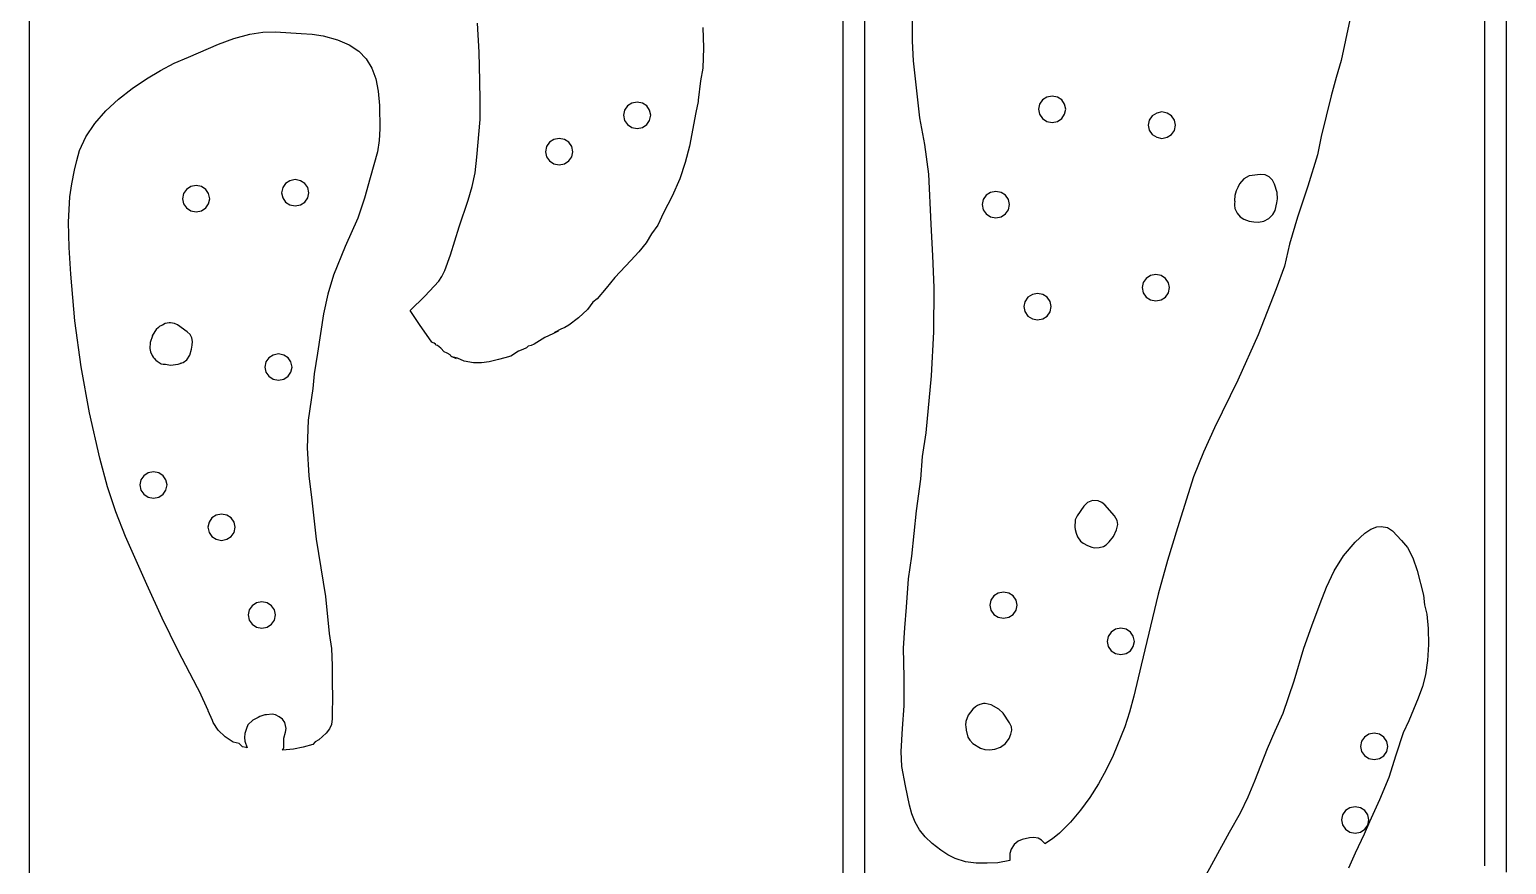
# Model space of a CAD drawing. Extents: x -1 to 498, y 2 to 4924.
# Drawn here: x 2 to 271.8, y 3250 to 3402.5 of the extents above; entities that cross this region are included whole.
import ezdxf

# ---------------------------------------------------------------- set-up
doc = ezdxf.new("R2010")
doc.units = 0

msp = doc.modelspace()

# ---------------------------------------------------------------- linework, layer by layer
at = {"layer": 'Calque 1'}
for p, q in [((1.99988, 3122.75), (1.99988, 3600.37)), ((150.576, 3532.11), (150.576, 3193.65)), ((154.578, 3195.69), (154.578, 3532.11)), ((267.827, 3492.37), (267.827, 3249.8)), ((271.827, 3248.66), (271.825, 3492.37)), ((84.1633, 3398.36), (83.8331, 3403.63)), ((125.033, 3402.89), (125.11, 3399.16)), ((163.326, 3400.4), (163.299, 3404.05)), ((243.194, 3404.24), (241.635, 3396.83)), ((31.011, 3397.44), (36.514, 3399.84)), ((36.514, 3399.84), (39.3348, 3400.88)), ((39.3348, 3400.88), (42.2563, 3401.64)), ((42.2563, 3401.64), (44.6497, 3402.01)), ((44.6497, 3402.01), (46.927, 3402.09)), ((46.927, 3402.09), (46.9283, 3402.09)), ((46.9283, 3402.09), (51.6127, 3401.78)), ((51.6127, 3401.78), (53.6148, 3401.62)), ((53.6148, 3401.62), (55.6291, 3401.35)), ((55.6291, 3401.35), (58.2577, 3400.64)), ((58.2577, 3400.64), (60.422, 3399.69)), ((163.487, 3396.75), (163.326, 3400.4)), ((28.4128, 3396.33), (31.011, 3397.44)), ((60.422, 3399.69), (62.1627, 3398.52)), ((62.1627, 3398.52), (63.5203, 3397.12)), ((84.2583, 3393.1), (84.1633, 3398.36)), ((125.11, 3399.16), (124.987, 3395.43)), ((23.3505, 3393.49), (25.936, 3395.03)), ((25.936, 3395.03), (28.4128, 3396.33)), ((63.5203, 3397.12), (64.5352, 3395.45)), ((64.5352, 3395.45), (65.2478, 3393.49)), ((124.987, 3395.43), (124.608, 3393.1)), ((164.668, 3386.4), (163.487, 3396.75)), ((241.635, 3396.83), (240.69, 3393.73)), ((20.7558, 3391.72), (23.3505, 3393.49)), ((65.2478, 3393.49), (65.6989, 3391.22)), ((84.3488, 3389.55), (84.2583, 3393.1)), ((124.608, 3393.1), (124.179, 3389.58)), ((240.69, 3393.73), (239.792, 3390.4)), ((15.936, 3387.62), (18.2512, 3389.76)), ((18.2512, 3389.76), (20.7558, 3391.72)), ((65.6989, 3391.22), (65.9285, 3388.63)), ((84.3065, 3386.06), (84.3488, 3389.55)), ((112.017, 3389.05), (111.225, 3388.55)), ((112.988, 3389.26), (112.017, 3389.05)), ((113.959, 3389.05), (112.988, 3389.26)), ((112.988, 3389.26), (112.988, 3389.26)), ((114.752, 3388.55), (113.959, 3389.05)), ((124.142, 3389.37), (123.758, 3387.33)), ((124.179, 3389.58), (124.142, 3389.37)), ((187.05, 3389.63), (186.509, 3388.86)), ((187.859, 3390.16), (187.05, 3389.63)), ((188.814, 3390.35), (187.859, 3390.16)), ((189.785, 3390.16), (188.814, 3390.35)), ((190.578, 3389.63), (189.785, 3390.16)), ((191.112, 3388.86), (190.578, 3389.63)), ((239.792, 3390.4), (237.996, 3382.94)), ((13.9096, 3385.32), (15.936, 3387.62)), ((65.9285, 3388.63), (66.0045, 3384.37)), ((110.69, 3387.78), (110.494, 3386.85)), ((110.494, 3386.85), (110.69, 3385.9)), ((111.225, 3388.55), (110.69, 3387.78)), ((115.287, 3387.78), (114.752, 3388.55)), ((115.483, 3386.85), (115.287, 3387.78)), ((115.287, 3385.9), (115.483, 3386.85)), ((123.758, 3387.33), (122.543, 3381.22)), ((165.555, 3381.51), (164.668, 3386.4)), ((186.509, 3388.86), (186.319, 3387.94)), ((186.319, 3387.94), (186.509, 3387.01)), ((186.319, 3387.94), (186.319, 3387.94)), ((186.509, 3387.01), (187.05, 3386.24)), ((190.578, 3386.24), (191.112, 3387.01)), ((191.308, 3387.94), (191.112, 3388.86)), ((191.112, 3387.01), (191.308, 3387.94)), ((207.112, 3386.72), (206.572, 3385.95)), ((207.922, 3387.25), (207.112, 3386.72)), ((208.877, 3387.44), (207.922, 3387.25)), ((209.847, 3387.22), (208.877, 3387.44)), ((210.64, 3386.72), (209.847, 3387.22)), ((211.175, 3385.95), (210.64, 3386.72)), ((12.2712, 3382.91), (13.9096, 3385.32)), ((66.0045, 3384.37), (65.8833, 3382.25)), ((83.6921, 3379.18), (84.3065, 3386.06)), ((110.69, 3385.9), (111.224, 3385.16)), ((111.224, 3385.16), (112.017, 3384.63)), ((112.017, 3384.63), (112.988, 3384.45)), ((112.988, 3384.45), (113.959, 3384.63)), ((113.959, 3384.63), (114.753, 3385.16)), ((114.753, 3385.16), (115.287, 3385.9)), ((187.05, 3386.24), (187.859, 3385.72)), ((187.859, 3385.72), (188.814, 3385.53)), ((188.814, 3385.53), (189.785, 3385.72)), ((189.785, 3385.72), (190.578, 3386.24)), ((206.572, 3385.95), (206.382, 3385.03)), ((206.382, 3385.03), (206.572, 3384.1)), ((206.382, 3385.03), (206.382, 3385.03)), ((206.572, 3384.1), (207.112, 3383.33)), ((210.64, 3383.33), (211.175, 3384.08)), ((211.371, 3385.03), (211.175, 3385.95)), ((211.175, 3384.08), (211.371, 3385.03)), ((11.1203, 3380.4), (12.2712, 3382.91)), ((65.8833, 3382.25), (65.5978, 3380.16)), ((96.4625, 3381.14), (96.2664, 3380.19)), ((96.9972, 3381.91), (96.4625, 3381.14)), ((97.7901, 3382.41), (96.9972, 3381.91)), ((98.7612, 3382.59), (97.7901, 3382.41)), ((99.7322, 3382.41), (98.7612, 3382.59)), ((98.7612, 3382.59), (98.7612, 3382.59)), ((100.525, 3381.91), (99.7322, 3382.41)), ((101.06, 3381.14), (100.525, 3381.91)), ((101.256, 3380.19), (101.06, 3381.14)), ((122.543, 3381.22), (121.762, 3378.2)), ((166.275, 3376.08), (165.555, 3381.51)), ((207.112, 3383.33), (207.922, 3382.81)), ((207.922, 3382.81), (208.877, 3382.62)), ((208.877, 3382.62), (209.847, 3382.81)), ((209.847, 3382.81), (210.64, 3383.33)), ((237.996, 3382.94), (237.288, 3379.6)), ((10.2222, 3376.8), (10.6287, 3378.6)), ((10.6287, 3378.6), (11.1203, 3380.4)), ((65.5978, 3380.16), (64.2281, 3375.4)), ((83.4082, 3376.35), (83.6921, 3379.18)), ((96.2664, 3380.19), (96.4625, 3379.26)), ((96.4625, 3379.26), (96.9972, 3378.49)), ((96.9972, 3378.49), (97.7901, 3377.99)), ((99.7324, 3377.99), (100.525, 3378.49)), ((100.525, 3378.49), (101.06, 3379.26)), ((101.06, 3379.26), (101.256, 3380.19)), ((237.288, 3379.6), (235.514, 3373.92)), ((9.71522, 3374.34), (10.2222, 3376.8)), ((82.8499, 3373.84), (83.4082, 3376.35)), ((97.7901, 3377.99), (98.7612, 3377.8)), ((98.7612, 3377.8), (99.7324, 3377.99)), ((121.762, 3378.2), (120.782, 3375.24)), ((166.7, 3366.98), (166.275, 3376.08)), ((224.808, 3375.79), (223.864, 3375.24)), ((225.398, 3375.87), (224.808, 3375.79)), ((226.856, 3376.01), (225.398, 3375.87)), ((227.731, 3375.95), (226.855, 3376.01)), ((226.855, 3376.01), (226.856, 3376.01)), ((228.503, 3375.58), (227.731, 3375.95)), ((229.102, 3375), (228.503, 3375.58)), ((9.3818, 3371.96), (9.71522, 3374.34)), ((30.6527, 3373.31), (30.1183, 3372.54)), ((31.446, 3373.84), (30.6527, 3373.31)), ((32.417, 3374.02), (31.446, 3373.84)), ((33.3883, 3373.84), (32.417, 3374.02)), ((32.417, 3374.02), (32.417, 3374.02)), ((34.1812, 3373.31), (33.3883, 3373.84)), ((34.7159, 3372.54), (34.1812, 3373.31)), ((48.2549, 3373.62), (48.0589, 3372.67)), ((48.7896, 3374.39), (48.2549, 3373.62)), ((49.5829, 3374.89), (48.7896, 3374.39)), ((50.5539, 3375.08), (49.5829, 3374.89)), ((51.5249, 3374.89), (50.5539, 3375.08)), ((50.5539, 3375.08), (50.5539, 3375.08)), ((52.3178, 3374.39), (51.5249, 3374.89)), ((52.8523, 3373.62), (52.3178, 3374.39)), ((53.0484, 3372.67), (52.8523, 3373.62)), ((64.2281, 3375.4), (63.1853, 3371.69)), ((82.1342, 3371.35), (82.8499, 3373.84)), ((120.782, 3375.24), (119.407, 3372.09)), ((178.541, 3372.94), (177.586, 3372.75)), ((179.512, 3372.75), (178.541, 3372.94)), ((222.46, 3373.02), (222.224, 3372.17)), ((222.755, 3373.62), (222.46, 3373.02)), ((223.039, 3374.31), (222.755, 3373.62)), ((223.864, 3375.24), (223.039, 3374.31)), ((229.462, 3374.23), (229.102, 3375)), ((229.911, 3372.75), (229.462, 3374.23)), ((235.514, 3373.92), (233.65, 3368.25)), ((9.13092, 3367.33), (9.3818, 3371.96)), ((30.1183, 3372.54), (29.9222, 3371.61)), ((29.9222, 3371.61), (30.1183, 3370.69)), ((30.1183, 3370.69), (30.6527, 3369.92)), ((34.1812, 3369.92), (34.7159, 3370.69)), ((34.912, 3371.61), (34.7159, 3372.54)), ((34.7159, 3370.69), (34.912, 3371.61)), ((48.0589, 3372.67), (48.2549, 3371.75)), ((48.2549, 3371.75), (48.7896, 3370.98)), ((48.7896, 3370.98), (49.5829, 3370.48)), ((49.5829, 3370.48), (50.5539, 3370.29)), ((50.5539, 3370.29), (51.5249, 3370.48)), ((51.5249, 3370.48), (52.3178, 3370.98)), ((52.3178, 3370.98), (52.8523, 3371.75)), ((52.8523, 3371.75), (53.0484, 3372.67)), ((63.1853, 3371.69), (61.96, 3368.04)), ((80.4787, 3366.48), (82.1342, 3371.35)), ((119.407, 3372.09), (117.852, 3369.02)), ((176.236, 3371.45), (176.046, 3370.53)), ((176.046, 3370.53), (176.236, 3369.6)), ((176.046, 3370.53), (176.046, 3370.53)), ((176.777, 3372.22), (176.236, 3371.45)), ((177.586, 3372.75), (176.777, 3372.22)), ((180.305, 3372.22), (179.512, 3372.75)), ((180.839, 3371.45), (180.305, 3372.22)), ((181.035, 3370.53), (180.839, 3371.45)), ((180.839, 3369.6), (181.035, 3370.53)), ((222.159, 3370.71), (222.145, 3370.42)), ((222.145, 3370.42), (222.211, 3369.81)), ((222.145, 3370.42), (222.145, 3370.42)), ((222.224, 3372.17), (222.152, 3371.3)), ((222.152, 3371.3), (222.186, 3371.08)), ((222.177, 3371.08), (222.159, 3370.71)), ((222.186, 3371.08), (222.177, 3371.08)), ((229.55, 3369.44), (229.905, 3370.87)), ((229.905, 3370.87), (230.014, 3371.61)), ((230.014, 3371.61), (229.911, 3372.75)), ((30.6527, 3369.92), (31.446, 3369.39)), ((31.446, 3369.39), (32.417, 3369.21)), ((32.417, 3369.21), (33.3883, 3369.39)), ((33.3883, 3369.39), (34.1812, 3369.92)), ((61.96, 3368.04), (59.6862, 3362.88)), ((117.852, 3369.02), (116.765, 3366.77)), ((176.236, 3369.6), (176.777, 3368.84)), ((176.777, 3368.84), (177.586, 3368.31)), ((177.586, 3368.31), (178.541, 3368.12)), ((178.541, 3368.12), (179.512, 3368.31)), ((179.512, 3368.31), (180.305, 3368.84)), ((180.305, 3368.84), (180.839, 3369.6)), ((222.211, 3369.81), (222.601, 3368.97)), ((222.601, 3368.97), (223.174, 3368.31)), ((223.174, 3368.31), (223.819, 3367.88)), ((223.819, 3367.88), (224.83, 3367.49)), ((224.83, 3367.49), (225.645, 3367.35)), ((226.554, 3367.33), (227.498, 3367.51)), ((227.498, 3367.51), (228.416, 3368.01)), ((228.416, 3368.01), (229.127, 3368.7)), ((229.127, 3368.7), (229.55, 3369.44)), ((233.65, 3368.25), (232.185, 3363.31)), ((9.26043, 3362.7), (9.13092, 3367.33)), ((78.8812, 3361.35), (80.4787, 3366.48)), ((115.632, 3365.16), (114.639, 3363.57)), ((116.765, 3366.77), (115.632, 3365.16)), ((167.038, 3361.19), (166.7, 3366.98)), ((225.645, 3367.35), (226.554, 3367.33)), ((9.56118, 3357.8), (9.26043, 3362.7)), ((59.6862, 3362.88), (57.5188, 3357.67)), ((114.639, 3363.57), (113.308, 3361.9)), ((232.185, 3363.31), (231.287, 3359.31)), ((77.8528, 3358.52), (78.8812, 3361.35)), ((111.857, 3360.34), (108.922, 3357.22)), ((113.308, 3361.9), (111.857, 3360.34)), ((167.267, 3355.39), (167.038, 3361.19)), ((10.2908, 3349.31), (9.56118, 3357.8)), ((57.5188, 3357.67), (56.4681, 3354.18)), ((76.7936, 3356.56), (77.3212, 3357.38)), ((77.3212, 3357.38), (77.8528, 3358.52)), ((108.922, 3357.22), (107.368, 3355.24)), ((206.009, 3357.06), (205.475, 3356.29)), ((206.802, 3357.56), (206.009, 3357.06)), ((207.773, 3357.75), (206.802, 3357.56)), ((208.728, 3357.59), (207.773, 3357.75)), ((209.538, 3357.06), (208.728, 3357.59)), ((210.078, 3356.27), (209.538, 3357.06)), ((231.287, 3359.31), (229.728, 3355.16)), ((56.4681, 3354.18), (55.7111, 3350.61)), ((74.2325, 3353.83), (76.7936, 3356.56)), ((107.368, 3355.24), (105.709, 3353.33)), ((167.2, 3347.32), (167.267, 3355.39)), ((185.214, 3354.12), (184.404, 3353.6)), ((186.168, 3354.28), (185.214, 3354.12)), ((187.139, 3354.1), (186.168, 3354.28)), ((187.932, 3353.6), (187.139, 3354.1)), ((205.475, 3356.29), (205.279, 3355.37)), ((205.279, 3355.37), (205.475, 3354.42)), ((205.279, 3355.37), (205.279, 3355.37)), ((205.475, 3354.42), (206.009, 3353.65)), ((209.538, 3353.65), (210.078, 3354.44)), ((210.268, 3355.37), (210.078, 3356.27)), ((210.078, 3354.44), (210.268, 3355.37)), ((229.728, 3355.16), (226.443, 3346.74)), ((71.5491, 3351.21), (74.2325, 3353.83)), ((103.914, 3351.4), (102.3, 3349.86)), ((104.906, 3352.72), (103.914, 3351.4)), ((105.709, 3353.33), (104.906, 3352.72)), ((183.863, 3352.8), (183.674, 3351.9)), ((183.674, 3351.9), (183.863, 3350.98)), ((183.674, 3351.9), (183.674, 3351.9)), ((184.404, 3353.6), (183.863, 3352.8)), ((188.467, 3352.83), (187.932, 3353.6)), ((188.663, 3351.9), (188.467, 3352.83)), ((188.467, 3350.95), (188.663, 3351.9)), ((206.009, 3353.65), (206.802, 3353.15)), ((206.802, 3353.15), (207.773, 3352.96)), ((207.773, 3352.96), (208.728, 3353.15)), ((208.728, 3353.15), (209.538, 3353.65)), ((11.4206, 3340.9), (10.2908, 3349.31)), ((26.7729, 3348.81), (26.2743, 3348.54)), ((27.4989, 3348.94), (26.7729, 3348.81)), ((27.51, 3348.94), (27.4989, 3348.94)), ((27.745, 3348.94), (27.51, 3348.94)), ((27.51, 3348.94), (27.51, 3348.94)), ((28.4839, 3348.81), (27.7423, 3348.94)), ((27.7423, 3348.94), (27.745, 3348.94)), ((29.0033, 3348.57), (28.4839, 3348.81)), ((30.8176, 3347.27), (29.0033, 3348.57)), ((55.7111, 3350.61), (54.5893, 3343.41)), ((73.3641, 3348.44), (71.5491, 3351.21)), ((102.3, 3349.86), (100.512, 3348.52)), ((183.863, 3350.98), (184.404, 3350.18)), ((184.404, 3350.18), (185.214, 3349.68)), ((185.214, 3349.68), (186.168, 3349.49)), ((186.168, 3349.49), (187.139, 3349.68)), ((187.139, 3349.68), (187.932, 3350.18)), ((187.932, 3350.18), (188.467, 3350.95)), ((24.4749, 3346.56), (24.0222, 3345.34)), ((24.4543, 3346.69), (24.4135, 3346.5)), ((24.4135, 3346.5), (24.4749, 3346.56)), ((25.1054, 3347.69), (24.4543, 3346.69)), ((25.5544, 3348.07), (25.1054, 3347.69)), ((25.7891, 3348.3), (25.5544, 3348.07)), ((26.2743, 3348.54), (25.7891, 3348.3)), ((31.3174, 3346.8), (30.8176, 3347.27)), ((31.6478, 3346.21), (31.3174, 3346.8)), ((31.7941, 3345.55), (31.6478, 3346.21)), ((74.9508, 3346.21), (73.3641, 3348.44)), ((75.5178, 3345.39), (74.9508, 3346.21)), ((96.118, 3346.24), (94.1807, 3345.02)), ((97.6301, 3346.9), (96.118, 3346.24)), ((98.5492, 3347.4), (97.6301, 3346.9)), ((99.0948, 3347.8), (97.914, 3347.17)), ((97.914, 3347.17), (98.1881, 3347.27)), ((98.1881, 3347.27), (98.5492, 3347.4)), ((99.82, 3348.09), (99.0948, 3347.8)), ((100.512, 3348.52), (99.82, 3348.09)), ((166.794, 3339.25), (167.2, 3347.32)), ((226.443, 3346.74), (222.735, 3338.49)), ((24.0222, 3345.34), (23.9576, 3344.26)), ((23.9576, 3344.26), (24.0872, 3343.62)), ((24.0872, 3343.62), (24.3819, 3342.96)), ((31.2896, 3343.01), (31.6066, 3344.15)), ((31.6066, 3344.15), (31.7407, 3344.86)), ((31.7407, 3344.86), (31.7941, 3345.55)), ((47.4672, 3343.28), (46.4962, 3343.06)), ((48.4383, 3343.06), (47.4672, 3343.28)), ((47.4672, 3343.28), (47.4672, 3343.28)), ((54.5893, 3343.41), (53.9755, 3339.65)), ((75.7369, 3345.26), (75.5178, 3345.39)), ((75.943, 3345.23), (75.7369, 3345.26)), ((76.1798, 3345.05), (75.943, 3345.23)), ((76.2269, 3344.86), (76.1798, 3345.05)), ((76.51, 3344.81), (76.2269, 3344.86)), ((77.1715, 3344.33), (76.51, 3344.81)), ((77.739, 3343.62), (77.1715, 3344.33)), ((78.3036, 3343.38), (77.739, 3343.62)), ((78.8251, 3343.09), (78.3036, 3343.38)), ((91.3462, 3343.75), (89.9289, 3342.88)), ((92.0992, 3344.04), (91.3462, 3343.75)), ((92.8107, 3344.36), (92.0992, 3344.04)), ((93.0946, 3344.65), (92.8107, 3344.36)), ((93.6613, 3344.81), (93.0946, 3344.65)), ((94.1807, 3345.02), (93.6613, 3344.81)), ((12.9435, 3332.51), (11.4206, 3340.9)), ((24.3819, 3342.96), (24.5926, 3342.64)), ((24.5926, 3342.64), (24.616, 3342.61)), ((24.616, 3342.61), (24.687, 3342.54)), ((24.687, 3342.54), (24.8203, 3342.4)), ((24.8203, 3342.4), (24.9418, 3342.27)), ((24.9418, 3342.27), (24.9898, 3342.22)), ((24.9898, 3342.22), (25.0158, 3342.19)), ((25.0158, 3342.19), (25.0438, 3342.14)), ((25.0438, 3342.14), (25.0848, 3342.11)), ((25.0848, 3342.11), (25.3044, 3341.93)), ((25.3044, 3341.93), (26.068, 3341.48)), ((26.068, 3341.48), (26.4, 3341.42)), ((26.4, 3341.42), (26.7358, 3341.37)), ((26.7358, 3341.37), (26.8218, 3341.37)), ((26.8218, 3341.37), (27.7794, 3341.21)), ((27.7794, 3341.21), (29.1277, 3341.37)), ((29.1277, 3341.37), (29.6867, 3341.56)), ((29.6658, 3341.56), (30.0794, 3341.69)), ((29.6867, 3341.56), (29.6658, 3341.56)), ((30.0794, 3341.69), (30.7557, 3342.19)), ((30.7557, 3342.19), (31.2896, 3343.01)), ((45.1683, 3341.79), (44.9722, 3340.87)), ((44.9722, 3340.87), (45.1683, 3339.92)), ((45.703, 3342.56), (45.1683, 3341.79)), ((46.4962, 3343.06), (45.703, 3342.56)), ((49.2312, 3342.56), (48.4383, 3343.06)), ((49.7657, 3341.79), (49.2312, 3342.56)), ((49.9617, 3340.87), (49.7657, 3341.79)), ((49.7657, 3339.92), (49.9617, 3340.87)), ((78.9809, 3342.85), (78.8251, 3343.09)), ((79.1564, 3342.72), (78.9809, 3342.85)), ((79.944, 3342.43), (79.1564, 3342.72)), ((80.1956, 3342.48), (79.432, 3342.69)), ((79.432, 3342.69), (79.6921, 3342.56)), ((79.6921, 3342.56), (79.944, 3342.43)), ((81.377, 3341.95), (80.1956, 3342.48)), ((83.1092, 3341.66), (81.377, 3341.95)), ((84.5438, 3341.64), (83.1092, 3341.66)), ((85.9659, 3341.82), (84.5438, 3341.64)), ((87.6606, 3342.24), (85.9659, 3341.82)), ((88.8105, 3342.54), (87.6606, 3342.24)), ((89.9289, 3342.88), (88.8105, 3342.54)), ((45.1683, 3339.92), (45.703, 3339.18)), ((45.703, 3339.18), (46.4962, 3338.65)), ((46.4962, 3338.65), (47.4672, 3338.46)), ((47.4672, 3338.46), (48.4383, 3338.65)), ((48.4383, 3338.65), (49.2312, 3339.18)), ((49.2312, 3339.18), (49.7657, 3339.92)), ((53.9755, 3339.65), (53.7387, 3336.95)), ((165.802, 3328.83), (166.794, 3339.25)), ((222.735, 3338.49), (218.463, 3329.76)), ((53.7387, 3336.95), (52.888, 3331.18)), ((14.8524, 3324.23), (12.9435, 3332.51)), ((52.888, 3331.18), (52.7409, 3326.1)), ((218.463, 3329.76), (216.452, 3325.34)), ((165.14, 3324.52), (165.802, 3328.83)), ((52.7409, 3326.1), (53.0301, 3321.02)), ((164.857, 3320.39), (165.14, 3324.52)), ((216.452, 3325.34), (214.656, 3320.84)), ((16.2229, 3318.99), (14.8524, 3324.23)), ((24.6274, 3321.74), (23.6562, 3321.55)), ((25.5985, 3321.55), (24.6274, 3321.74)), ((24.6274, 3321.74), (24.6274, 3321.74)), ((17.751, 3314.41), (16.2229, 3318.99)), ((22.3285, 3320.26), (22.1325, 3319.33)), ((22.1325, 3319.33), (22.3285, 3318.41)), ((22.8632, 3321.02), (22.3285, 3320.26)), ((23.6562, 3321.55), (22.8632, 3321.02)), ((26.3915, 3321.02), (25.5985, 3321.55)), ((26.9261, 3320.26), (26.3915, 3321.02)), ((27.1221, 3319.33), (26.9261, 3320.26)), ((26.9261, 3318.41), (27.1221, 3319.33)), ((53.0301, 3321.02), (53.5971, 3316.55)), ((164.054, 3314.62), (164.857, 3320.39)), ((214.656, 3320.84), (211.726, 3311.5)), ((22.3285, 3318.41), (22.8632, 3317.64)), ((22.8632, 3317.64), (23.6562, 3317.11)), ((23.6562, 3317.11), (24.6274, 3316.92)), ((24.6274, 3316.92), (25.5985, 3317.11)), ((25.5985, 3317.11), (26.3915, 3317.64)), ((26.3915, 3317.64), (26.9261, 3318.41)), ((53.5971, 3316.55), (54.353, 3309.44)), ((196.227, 3316.47), (195.299, 3316.13)), ((197.216, 3316.42), (196.227, 3316.47)), ((196.227, 3316.47), (196.227, 3316.47)), ((197.904, 3316.16), (197.216, 3316.42)), ((19.5094, 3309.94), (17.751, 3314.41)), ((36.1195, 3313.83), (35.3266, 3313.33)), ((37.0906, 3314.01), (36.1195, 3313.83)), ((38.0619, 3313.83), (37.0906, 3314.01)), ((37.0906, 3314.01), (37.0906, 3314.01)), ((38.8548, 3313.33), (38.0619, 3313.83)), ((163.632, 3310.44), (164.054, 3314.62)), ((193.379, 3313.72), (193.002, 3312.96)), ((194.588, 3315.47), (193.379, 3313.72)), ((195.299, 3316.13), (194.588, 3315.47)), ((198.471, 3315.68), (197.904, 3316.16)), ((200.246, 3313.67), (198.471, 3315.68)), ((200.706, 3312.82), (200.246, 3313.67)), ((34.7919, 3312.56), (34.5958, 3311.61)), ((34.5958, 3311.61), (34.7919, 3310.68)), ((35.3266, 3313.33), (34.7919, 3312.56)), ((39.3895, 3312.56), (38.8548, 3313.33)), ((39.5856, 3311.61), (39.3895, 3312.56)), ((39.3895, 3310.68), (39.5856, 3311.61)), ((192.99, 3311.71), (192.973, 3311.61)), ((192.973, 3311.61), (192.974, 3311.61)), ((192.974, 3311.61), (193.043, 3311.18)), ((193.002, 3312.48), (192.989, 3312.08)), ((192.989, 3312.08), (192.99, 3311.71)), ((193.002, 3312.96), (193.029, 3312.74)), ((193.029, 3312.74), (193.002, 3312.48)), ((193.043, 3311.18), (193.234, 3310.52)), ((200.026, 3309.94), (200.596, 3311.16)), ((200.596, 3311.16), (200.819, 3312.13)), ((200.819, 3312.13), (200.706, 3312.82)), ((211.726, 3311.5), (209.912, 3305.52)), ((245.961, 3310.55), (247.033, 3311.29)), ((247.033, 3311.29), (248.158, 3311.71)), ((248.158, 3311.71), (248.956, 3311.76)), ((248.956, 3311.76), (248.956, 3311.76)), ((248.956, 3311.76), (250.103, 3311.55)), ((250.103, 3311.55), (251.027, 3310.97)), ((251.027, 3310.97), (252.647, 3309.17)), ((23.4043, 3301.13), (19.5094, 3309.94)), ((34.7919, 3310.68), (35.3266, 3309.91)), ((35.3266, 3309.91), (36.1195, 3309.41)), ((36.1195, 3309.41), (37.0906, 3309.22)), ((37.0906, 3309.22), (38.0619, 3309.41)), ((38.0619, 3309.41), (38.8548, 3309.91)), ((38.8548, 3309.91), (39.3895, 3310.68)), ((54.353, 3309.44), (56.0538, 3298.96)), ((163.204, 3306.34), (163.632, 3310.44)), ((193.234, 3310.52), (193.461, 3309.89)), ((193.461, 3309.89), (193.993, 3309.09)), ((193.993, 3309.09), (194.475, 3308.72)), ((194.475, 3308.72), (195.274, 3308.27)), ((195.274, 3308.27), (196.086, 3307.98)), ((197.394, 3307.9), (198.195, 3308.11)), ((198.195, 3308.11), (198.693, 3308.38)), ((198.693, 3308.38), (199.24, 3308.93)), ((199.24, 3308.93), (200.026, 3309.94)), ((242.036, 3306.39), (244.189, 3308.91)), ((244.189, 3308.91), (245.961, 3310.55)), ((252.647, 3309.17), (253.733, 3307.9)), ((162.589, 3302.21), (163.204, 3306.34)), ((196.086, 3307.98), (196.579, 3307.88)), ((196.579, 3307.88), (197.394, 3307.9)), ((209.912, 3305.52), (208.183, 3299.41)), ((240.329, 3303.64), (242.036, 3306.39)), ((253.733, 3307.9), (254.694, 3306.05)), ((254.694, 3306.05), (255.532, 3303.69)), ((238.945, 3300.7), (240.329, 3303.64)), ((255.532, 3303.69), (256.663, 3299.22)), ((26.2118, 3295.02), (23.4043, 3301.13)), ((162.211, 3297), (162.589, 3302.21)), ((237.764, 3297.66), (238.945, 3300.7)), ((42.6754, 3297.29), (42.1407, 3296.52)), ((43.4683, 3297.79), (42.6754, 3297.29)), ((44.4396, 3298.01), (43.4683, 3297.79)), ((45.4104, 3297.79), (44.4396, 3298.01)), ((44.4396, 3298.01), (44.4396, 3298.01)), ((46.2033, 3297.29), (45.4104, 3297.79)), ((46.7381, 3296.52), (46.2033, 3297.29)), ((56.0538, 3298.96), (56.7628, 3292.19)), ((177.653, 3298.32), (177.457, 3297.4)), ((177.457, 3297.4), (177.653, 3296.45)), ((177.457, 3297.4), (177.457, 3297.4)), ((178.188, 3299.09), (177.653, 3298.32)), ((178.981, 3299.59), (178.188, 3299.09)), ((179.952, 3299.78), (178.981, 3299.59)), ((180.923, 3299.59), (179.952, 3299.78)), ((181.716, 3299.09), (180.923, 3299.59)), ((182.25, 3298.32), (181.716, 3299.09)), ((182.447, 3297.4), (182.25, 3298.32)), ((182.257, 3296.47), (182.447, 3297.4)), ((208.183, 3299.41), (205.065, 3286.44)), ((236.256, 3293.59), (237.764, 3297.66)), ((256.663, 3299.22), (256.852, 3297.42)), ((256.852, 3297.42), (257.277, 3295.73)), ((29.1687, 3289.04), (26.2118, 3295.02)), ((42.1407, 3296.52), (41.9446, 3295.6)), ((41.9446, 3295.6), (42.1407, 3294.65)), ((42.1407, 3294.65), (42.6754, 3293.91)), ((46.2033, 3293.91), (46.7381, 3294.65)), ((46.9338, 3295.6), (46.7381, 3296.52)), ((46.7381, 3294.65), (46.9338, 3295.6)), ((161.895, 3293.24), (162.211, 3297)), ((177.653, 3296.45), (178.188, 3295.68)), ((178.188, 3295.68), (178.981, 3295.18)), ((178.981, 3295.18), (179.952, 3294.99)), ((179.952, 3294.99), (180.907, 3295.18)), ((180.907, 3295.18), (181.716, 3295.68)), ((181.716, 3295.68), (182.257, 3296.47)), ((257.277, 3295.73), (257.547, 3293.14)), ((42.6754, 3293.91), (43.4683, 3293.38)), ((43.4683, 3293.38), (44.4396, 3293.19)), ((44.4396, 3293.19), (45.4106, 3293.38)), ((45.4106, 3293.38), (46.2033, 3293.91)), ((56.7628, 3292.19), (57.1404, 3289.46)), ((161.691, 3289.51), (161.895, 3293.24)), ((199.587, 3292.45), (199.046, 3291.68)), ((200.397, 3292.98), (199.587, 3292.45)), ((201.351, 3293.16), (200.397, 3292.98)), ((202.322, 3292.98), (201.351, 3293.16)), ((203.115, 3292.45), (202.322, 3292.98)), ((203.65, 3291.71), (203.115, 3292.45)), ((234.835, 3289.51), (236.256, 3293.59)), ((257.547, 3293.14), (257.592, 3290.2)), ((57.1404, 3289.46), (57.2597, 3286.39)), ((161.766, 3284.25), (161.691, 3289.51)), ((199.046, 3291.68), (198.856, 3290.76)), ((198.856, 3290.76), (199.046, 3289.83)), ((198.856, 3290.76), (198.856, 3290.76)), ((199.046, 3289.83), (199.587, 3289.06)), ((203.115, 3289.06), (203.65, 3289.83)), ((203.846, 3290.76), (203.65, 3291.71)), ((203.65, 3289.83), (203.846, 3290.76)), ((233.021, 3283.56), (234.835, 3289.51)), ((257.592, 3290.2), (257.421, 3287.26)), ((32.6736, 3282.29), (29.1687, 3289.04)), ((199.587, 3289.06), (200.397, 3288.53)), ((200.397, 3288.53), (201.351, 3288.35)), ((201.351, 3288.35), (202.322, 3288.56)), ((202.322, 3288.56), (203.115, 3289.06)), ((257.421, 3287.26), (257.041, 3284.67)), ((57.2597, 3286.39), (57.2827, 3283.3)), ((161.786, 3278.98), (161.766, 3284.25)), ((205.065, 3286.44), (203.744, 3280.78)), ((257.041, 3284.67), (256.471, 3282.53)), ((33.0488, 3281.63), (32.6736, 3282.29)), ((33.057, 3281.6), (33.0469, 3281.63)), ((33.0469, 3281.63), (33.0488, 3281.63)), ((34.6191, 3278.16), (33.057, 3281.6)), ((57.2827, 3283.3), (57.333, 3280.49)), ((231.007, 3277.69), (233.021, 3283.56)), ((256.471, 3282.53), (255.72, 3280.41)), ((57.333, 3280.49), (57.2827, 3277.66)), ((161.48, 3274.86), (161.786, 3278.98)), ((174.306, 3278.4), (173.891, 3277.87)), ((174.829, 3278.85), (174.306, 3278.4)), ((175.189, 3279.04), (174.829, 3278.85)), ((175.643, 3279.27), (175.189, 3279.04)), ((176.277, 3279.43), (175.643, 3279.27)), ((176.612, 3279.43), (176.276, 3279.43)), ((176.276, 3279.43), (176.277, 3279.43)), ((177.663, 3279.19), (176.612, 3279.43)), ((179.067, 3278.4), (177.663, 3279.19)), ((179.881, 3277.66), (179.067, 3278.4)), ((203.744, 3280.78), (202.976, 3277.82)), ((255.72, 3280.41), (253.97, 3276.28)), ((34.6342, 3278.11), (34.6191, 3278.16)), ((35.4533, 3276.31), (34.6342, 3278.11)), ((35.5253, 3275.97), (35.4533, 3276.31)), ((36.4458, 3274.54), (35.5253, 3275.97)), ((35.5253, 3275.97), (35.5253, 3275.97)), ((42.7661, 3276.36), (41.8872, 3275.52)), ((43.7723, 3276.87), (42.7661, 3276.36)), ((44.0761, 3277.05), (43.7723, 3276.87)), ((45.014, 3277.34), (44.0761, 3277.05)), ((45.2868, 3277.37), (45.014, 3277.34)), ((46.3266, 3277.5), (45.2868, 3277.37)), ((46.3277, 3277.5), (46.3266, 3277.5)), ((46.9341, 3277.37), (46.3277, 3277.5)), ((47.6114, 3277.02), (46.9341, 3277.37)), ((48.2263, 3276.55), (47.6114, 3277.02)), ((48.6454, 3275.97), (48.2263, 3276.55)), ((48.8754, 3274.88), (48.6454, 3275.97)), ((57.2997, 3276.6), (57.1878, 3275.57)), ((57.2827, 3277.66), (57.2997, 3276.6)), ((173.079, 3276.15), (173.011, 3275.49)), ((173.473, 3277.32), (173.079, 3276.15)), ((173.891, 3277.87), (173.473, 3277.32)), ((181.042, 3275.91), (179.881, 3277.66)), ((181.372, 3275.15), (181.042, 3275.91)), ((202.976, 3277.82), (202.135, 3275.17)), ((229.596, 3274.41), (231.007, 3277.69)), ((253.97, 3276.28), (252.93, 3274.06)), ((37.7324, 3273.35), (36.4458, 3274.54)), ((39.1861, 3272.37), (37.7324, 3273.35)), ((41.3191, 3273.93), (41.2506, 3273.19)), ((41.2506, 3273.19), (41.3268, 3272.53)), ((41.6112, 3274.88), (41.3191, 3273.93)), ((41.8872, 3275.52), (41.6112, 3274.88)), ((48.4613, 3273.11), (48.7552, 3274.19)), ((48.4832, 3271.42), (48.4613, 3273.11)), ((48.7552, 3274.19), (48.8754, 3274.88)), ((56.1958, 3274.03), (54.825, 3272.79)), ((56.8036, 3274.8), (56.1958, 3274.03)), ((57.1878, 3275.57), (56.8036, 3274.8)), ((161.242, 3270.67), (161.48, 3274.86)), ((173.01, 3275.49), (173.054, 3275.23)), ((173.011, 3275.49), (173.01, 3275.49)), ((173.054, 3275.23), (173.09, 3274.56)), ((173.09, 3274.56), (173.411, 3273.29)), ((173.411, 3273.29), (173.776, 3272.74)), ((180.302, 3272.13), (180.971, 3273.03)), ((180.971, 3273.03), (181.264, 3273.8)), ((181.264, 3273.8), (181.441, 3274.56)), ((181.441, 3274.56), (181.372, 3275.15)), ((202.135, 3275.17), (199.995, 3269.96)), ((228.172, 3271.2), (229.596, 3274.41)), ((245.9, 3273.29), (245.365, 3272.53)), ((246.693, 3273.8), (245.9, 3273.29)), ((247.664, 3274.01), (246.693, 3273.8)), ((248.619, 3273.82), (247.664, 3274.01)), ((249.428, 3273.29), (248.619, 3273.82)), ((249.969, 3272.5), (249.428, 3273.29)), ((252.93, 3274.06), (251.623, 3269.99)), ((39.7314, 3272.26), (39.1861, 3272.37)), ((40.273, 3272.13), (39.7314, 3272.26)), ((40.8868, 3271.52), (40.273, 3272.13)), ((41.5956, 3271.39), (40.8868, 3271.52)), ((41.3268, 3272.53), (41.7745, 3271.36)), ((41.7745, 3271.36), (41.5956, 3271.39)), ((48.1845, 3270.89), (48.3594, 3271.12)), ((50.2419, 3271.1), (48.1845, 3270.89)), ((48.3594, 3271.12), (48.4832, 3271.42)), ((52.0181, 3271.44), (50.2419, 3271.1)), ((53.7384, 3271.97), (52.0181, 3271.44)), ((54.2112, 3272.45), (53.7384, 3271.97)), ((54.825, 3272.79), (54.2112, 3272.45)), ((161.357, 3267.92), (161.238, 3270.67)), ((161.238, 3270.67), (161.242, 3270.67)), ((161.242, 3270.67), (161.242, 3270.67)), ((173.776, 3272.74), (174.354, 3272.13)), ((174.354, 3272.13), (175.73, 3271.28)), ((175.73, 3271.28), (176.523, 3271.05)), ((176.523, 3271.05), (177.4, 3270.97)), ((177.4, 3270.97), (178.382, 3271.07)), ((178.382, 3271.07), (179.394, 3271.47)), ((179.394, 3271.47), (180.302, 3272.13)), ((225.858, 3265.3), (228.172, 3271.2)), ((245.365, 3272.53), (245.169, 3271.6)), ((245.169, 3271.6), (245.365, 3270.65)), ((245.169, 3271.6), (245.169, 3271.6)), ((245.365, 3270.65), (245.9, 3269.91)), ((249.428, 3269.88), (249.969, 3270.67)), ((250.159, 3271.6), (249.969, 3272.5)), ((249.969, 3270.67), (250.159, 3271.6)), ((162.019, 3264.4), (161.357, 3267.92)), ((199.995, 3269.96), (198.717, 3267.34)), ((245.9, 3269.91), (246.693, 3269.38)), ((246.693, 3269.38), (247.664, 3269.19)), ((247.664, 3269.19), (248.619, 3269.38)), ((248.619, 3269.38), (249.428, 3269.88)), ((251.623, 3269.99), (250.331, 3265.91)), ((198.717, 3267.34), (197.299, 3264.77)), ((224.637, 3262.37), (225.858, 3265.3)), ((250.331, 3265.91), (248.613, 3261.84)), ((162.735, 3260.86), (162.019, 3264.4)), ((195.738, 3262.29), (194.033, 3259.93)), ((197.299, 3264.77), (195.738, 3262.29)), ((223.259, 3259.48), (224.637, 3262.37)), ((163.202, 3259.27), (162.735, 3260.86)), ((194.033, 3259.93), (192.181, 3257.74)), ((242.416, 3259.88), (241.881, 3259.11)), ((243.209, 3260.38), (242.416, 3259.88)), ((244.18, 3260.57), (243.209, 3260.38)), ((245.151, 3260.38), (244.18, 3260.57)), ((245.943, 3259.88), (245.151, 3260.38)), ((246.478, 3259.11), (245.943, 3259.88)), ((248.613, 3261.84), (246.788, 3257.82)), ((163.805, 3257.79), (163.202, 3259.27)), ((164.589, 3256.39), (163.805, 3257.79)), ((192.181, 3257.74), (190.181, 3255.73)), ((221.227, 3255.96), (223.259, 3259.48)), ((241.881, 3259.11), (241.685, 3258.19)), ((241.685, 3258.19), (241.875, 3257.26)), ((241.685, 3258.19), (241.685, 3258.19)), ((241.875, 3257.26), (242.416, 3256.47)), ((246.788, 3257.82), (245.836, 3255.54)), ((245.944, 3256.47), (246.478, 3257.23)), ((246.674, 3258.19), (246.478, 3259.11)), ((246.478, 3257.23), (246.674, 3258.19)), ((165.6, 3255.09), (164.589, 3256.39)), ((166.886, 3253.85), (165.6, 3255.09)), ((182.608, 3254.27), (181.859, 3253.66)), ((183.335, 3254.61), (182.608, 3254.27)), ((184.707, 3254.91), (183.335, 3254.61)), ((185.49, 3254.99), (184.707, 3254.91)), ((186.244, 3254.85), (185.49, 3254.99)), ((186.911, 3254.48), (186.244, 3254.85)), ((187.437, 3253.9), (186.911, 3254.48)), ((188.866, 3254.72), (187.493, 3253.82)), ((190.181, 3255.73), (188.866, 3254.72)), ((216.219, 3246.81), (221.227, 3255.96)), ((242.416, 3256.47), (243.225, 3255.96)), ((243.225, 3255.96), (244.18, 3255.78)), ((244.18, 3255.78), (245.151, 3255.96)), ((245.836, 3255.54), (244.189, 3252.07)), ((245.151, 3255.96), (245.944, 3256.47)), ((168.492, 3252.66), (166.886, 3253.85)), ((169.783, 3251.81), (168.492, 3252.66)), ((171.138, 3251.1), (169.783, 3251.81)), ((181.354, 3252.84), (181.115, 3252.05)), ((181.115, 3252.05), (181.115, 3250.75)), ((181.859, 3253.66), (181.354, 3252.84)), ((187.493, 3253.82), (187.437, 3253.9)), ((244.189, 3252.07), (242.978, 3249.38)), ((172.969, 3250.54), (171.138, 3251.1)), ((174.962, 3250.28), (172.969, 3250.54)), ((176.98, 3250.28), (174.962, 3250.28)), ((178.886, 3250.35), (176.98, 3250.28)), ((181.115, 3250.75), (178.886, 3250.35))]:
    msp.add_line(p, q, dxfattribs=at)

doc.saveas('drawing.dxf')
